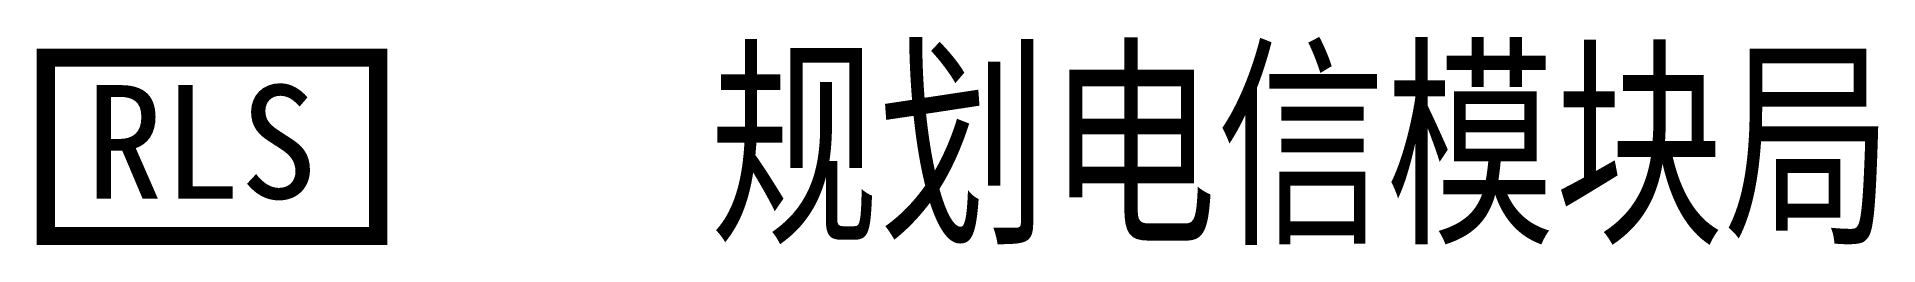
# Model space of a CAD drawing. Header units: millimetres. Extents: x -0.2 to 38.8, y -0.2 to 4.2.
import ezdxf

# ---------------------------------------------------------------- set-up
doc = ezdxf.new("R2010")
doc.units = ezdxf.units.MM
doc.linetypes.add('CONTINOUS', pattern=[0])
doc.layers.add('设施图块', color=7, linetype='Continuous')
doc.styles.add('HT', font='SIMHEI.TTF')
doc.styles.add('设施块标注', font='SIMFANG.TTF', dxfattribs={"width": 0.75})

msp = doc.modelspace()

# ---------------------------------------------------------------- linework, layer by layer
at = {"layer": '设施图块', "color": 1, "const_width": 0.384}
msp.add_lwpolyline([(0, 0), (7.041, 0), (7.041, 3.774), (0, 3.774)], close=True, dxfattribs=at)

# ---------------------------------------------------------------- texts
at = {"layer": '设施图块', "color": 7, "style": 'HT'}
msp.add_text('RLS', height=2.4, dxfattribs=at).set_placement((0.847, 0.792))
at = {"layer": '设施图块', "linetype": 'CONTINOUS', "style": '设施块标注', "width": 0.75}
msp.add_attdef('规划电信模块局', (14.07, 0.203), '规划电信模块局', height=3.5, dxfattribs=at)

doc.saveas('drawing.dxf')
